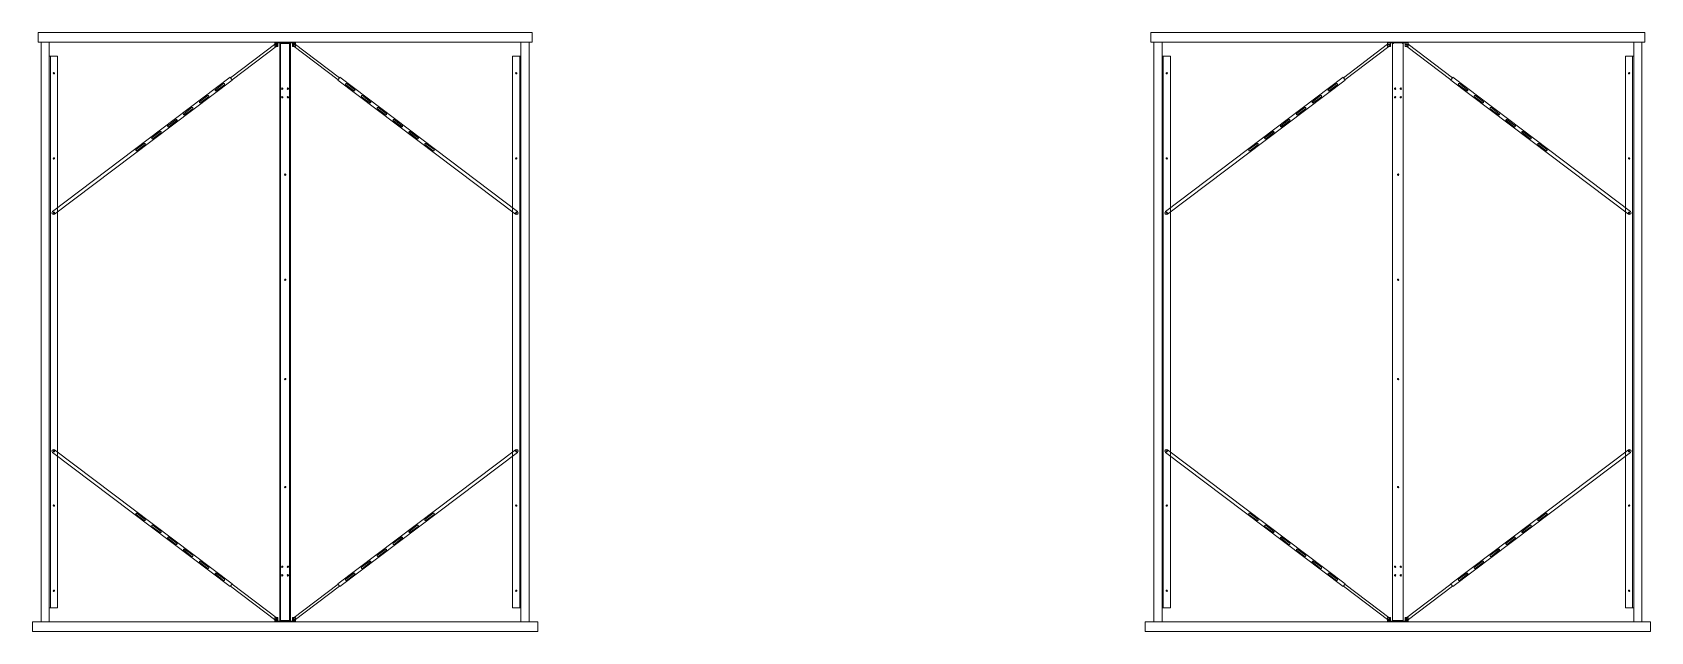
# Model space of a CAD drawing. Header units: millimetres. Extents: x -1075 to 19534, y -18367 to 1979.
# Drawn here: x 2093 to 7792, y -18367 to -16257 of the extents above; entities that cross this region are included whole.
import ezdxf

# ---------------------------------------------------------------- set-up
doc = ezdxf.new("R2010")
doc.units = ezdxf.units.MM
doc.layers.add('A-ELEV-MBE', color=7, linetype='Continuous', lineweight=18)

msp = doc.modelspace()

# ---------------------------------------------------------------- linework, layer by layer
at = {"layer": 'A-ELEV-MBE'}
for p, q in [((2112.7, -16256.6, 412.9), (2112.7, -16291.6, 412.9)), ((2123.2, -18331.6, 412.9), (2123.2, -16291.6, 412.9)), ((2152.2, -18331.6, 412.9), (2152.2, -16291.6, 412.9)), ((2950.2, -16295.6), (2790.5, -16416.1)), ((2946.3, -16291.6, 412.9), (3019.2, -16291.6, 412.9)), ((2946.3, -16291.6, 412.9), (2946.3, -16293.1, 412.9)), ((2946.3, -16293.1, 412.9), (3019.2, -16293.1, 412.9)), ((2946.3, -16293.1, 412.9), (2946.3, -16306.1, 412.9)), ((2956.7, -16306.1, 412.9), (2956.7, -16293.1, 412.9)), ((2963.7, -16296.1, 412.9), (2963.7, -16296.1, 412.9)), ((2963.7, -18327.1, 412.9), (2963.7, -16296.1, 412.9)), ((2966.7, -16296.1, 412.9), (2963.7, -16296.1, 412.9)), ((2965.5, -16296.1, 412.9), (2964, -16293.1, 412.9)), ((2966.1, -16295.1, 412.9), (2965.1, -16293.1, 412.9)), ((2999.9, -16296.1, 412.9), (2965.5, -16296.1, 412.9)), ((2999.3, -16295.1, 412.9), (2966.1, -16295.1, 412.9)), ((2998.7, -16293.6, 412.9), (2966.7, -16293.6, 412.9)), ((2966.7, -18329.6, 412.9), (2966.7, -16293.6, 412.9)), ((2998.7, -16296.1, 412.9), (2966.7, -16296.1, 412.9)), ((2998.7, -18329.6, 412.9), (2998.7, -16293.6, 412.9)), ((2998.7, -16296.1, 412.9), (3001.7, -16296.1, 412.9)), ((2999.3, -16295.1, 412.9), (3000.3, -16293.1, 412.9)), ((2999.9, -16296.1, 412.9), (3001.5, -16293.1, 412.9)), ((3001.7, -18327.1, 412.9), (3001.7, -16296.1, 412.9)), ((3008.8, -16293.1, 412.9), (3008.8, -16306.1, 412.9)), ((3015.3, -16295.6), (3174.9, -16416.1)), ((3019.2, -16291.6, 412.9), (3019.2, -16293.1, 412.9)), ((3019.2, -16306.1, 412.9), (3019.2, -16293.1, 412.9)), ((3813.2, -18331.6, 412.9), (3813.2, -16291.6, 412.9)), ((3842.2, -18331.6, 412.9), (3842.2, -16291.6, 412.9)), ((3852.7, -16291.6, 412.9), (3852.7, -16256.6, 412.9)), ((6032.2, -16256.6, 412.9), (6032.2, -16291.6, 412.9)), ((6042.7, -18331.6, 412.9), (6042.7, -16291.6, 412.9)), ((6071.7, -18331.6, 412.9), (6071.7, -16291.6, 412.9)), ((6865.7, -16298.5), (6710, -16416.1)), ((6865.7, -16291.6, 412.9), (6938.7, -16291.6, 412.9)), ((6865.7, -16291.6, 412.9), (6865.7, -16293.1, 412.9)), ((6865.7, -16293.1, 412.9), (6938.7, -16293.1, 412.9)), ((6865.7, -16293.1, 412.9), (6865.7, -16306.1, 412.9)), ((6876.2, -16306.1, 412.9), (6876.2, -16293.1, 412.9)), ((6883.2, -16296.1, 412.9), (6883.2, -16296.1, 412.9)), ((6883.2, -18327.1, 412.9), (6883.2, -16296.1, 412.9)), ((6886.2, -16296.1, 412.9), (6883.2, -16296.1, 412.9)), ((6885, -16296.1, 412.9), (6883.5, -16293.1, 412.9)), ((6885.6, -16295.1, 412.9), (6884.6, -16293.1, 412.9)), ((6886.2, -16296.1, 412.9), (6885, -16296.1, 412.9)), ((6886.2, -16295.1, 412.9), (6885.6, -16295.1, 412.9)), ((6918.2, -16293.6, 412.9), (6886.2, -16293.6, 412.9)), ((6886.2, -16296.1, 412.9), (6886.2, -16293.6, 412.9)), ((6918.2, -16296.1, 412.9), (6918.2, -16293.6, 412.9)), ((6918.8, -16295.1, 412.9), (6918.2, -16295.1, 412.9)), ((6919.4, -16296.1, 412.9), (6918.2, -16296.1, 412.9)), ((6918.2, -16296.1, 412.9), (6921.2, -16296.1, 412.9)), ((6918.8, -16295.1, 412.9), (6919.8, -16293.1, 412.9)), ((6919.4, -16296.1, 412.9), (6921, -16293.1, 412.9)), ((6921.2, -18327.1, 412.9), (6921.2, -16296.1, 412.9)), ((6928.2, -16293.1, 412.9), (6928.2, -16306.1, 412.9)), ((6938.7, -16291.6, 412.9), (6938.7, -16293.1, 412.9)), ((6938.7, -16306.1, 412.9), (6938.7, -16293.1, 412.9)), ((6938.7, -16298.5), (7094.4, -16416.1)), ((7732.7, -18331.6, 412.9), (7732.7, -16291.6, 412.9)), ((7761.7, -18331.6, 412.9), (7761.7, -16291.6, 412.9)), ((7772.2, -16291.6, 412.9), (7772.2, -16256.6, 412.9)), ((2152.2, -16340.1, 412.9), (2156.2, -16340.1, 412.9)), ((2156.2, -16340.1, 412.9), (2156.2, -18283.1, 412.9)), ((2156.2, -16340.1, 412.9), (2181.2, -16340.1, 412.9)), ((2181.2, -16340.1, 412.9), (2181.2, -18283.1, 412.9)), ((2955.6, -16302.8), (2796, -16423.3)), ((2946.3, -16306.1, 412.9), (2956.7, -16306.1, 412.9)), ((3008.8, -16306.1, 412.9), (3019.2, -16306.1, 412.9)), ((3009.8, -16302.8), (3169.5, -16423.3)), ((3809.2, -16340.1, 412.9), (3784.2, -16340.1, 412.9)), ((3784.2, -16340.1, 412.9), (3784.2, -18283.1, 412.9)), ((3813.2, -16340.1, 412.9), (3809.2, -16340.1, 412.9)), ((3809.2, -16340.1, 412.9), (3809.2, -18283.1, 412.9)), ((6071.7, -16340.1, 412.9), (6075.7, -16340.1, 412.9)), ((6075.7, -16340.1, 412.9), (6075.7, -18283.1, 412.9)), ((6075.7, -16340.1, 412.9), (6100.7, -16340.1, 412.9)), ((6100.7, -16340.1, 412.9), (6100.7, -18283.1, 412.9)), ((6870.6, -16306.1), (6715.5, -16423.3)), ((6865.7, -16306.1, 412.9), (6876.2, -16306.1, 412.9)), ((6928.2, -16306.1, 412.9), (6938.7, -16306.1, 412.9)), ((6933.8, -16306.1), (7089, -16423.3)), ((7728.7, -16340.1, 412.9), (7703.7, -16340.1, 412.9)), ((7703.7, -16340.1, 412.9), (7703.7, -18283.1, 412.9)), ((7732.7, -16340.1, 412.9), (7728.7, -16340.1, 412.9)), ((7728.7, -16340.1, 412.9), (7728.7, -18283.1, 412.9)), ((2789.6, -16414.9), (2163.6, -16887.6)), ((2796.9, -16424.5), (2170.8, -16897.2)), ((2789.6, -16414.9), (2796.9, -16424.5)), ((3175.8, -16414.9), (3168.6, -16424.5)), ((3168.6, -16424.5), (3794.6, -16897.2)), ((3175.8, -16414.9), (3801.8, -16887.6)), ((6709.1, -16414.9), (6083.1, -16887.6)), ((6716.4, -16424.5), (6090.3, -16897.2)), ((6709.1, -16414.9), (6716.4, -16424.5)), ((7095.3, -16414.9), (7088, -16424.5)), ((7088, -16424.5), (7714.1, -16897.2)), ((7095.3, -16414.9), (7721.3, -16887.6)), ((2789.6, -18208.3), (2163.6, -17735.7)), ((2796.9, -18198.8), (2170.8, -17726.1)), ((3168.6, -18198.8), (3794.6, -17726.1)), ((3175.8, -18208.3), (3801.8, -17735.7)), ((6709.1, -18208.3), (6083.1, -17735.7)), ((6716.4, -18198.8), (6090.3, -17726.1)), ((7088, -18198.8), (7714.1, -17726.1)), ((7095.3, -18208.3), (7721.3, -17735.7)), ((2789.6, -18208.3), (2796.9, -18198.8)), ((2950.2, -18327.7), (2790.5, -18207.1)), ((2955.6, -18320.5), (2796, -18200)), ((3009.8, -18320.5), (3169.5, -18200)), ((3015.3, -18327.7), (3174.9, -18207.1)), ((3175.8, -18208.3), (3168.6, -18198.8)), ((6709.1, -18208.3), (6716.4, -18198.8)), ((6869.6, -18327.7), (6710, -18207.1)), ((6875.1, -18320.5), (6715.5, -18200)), ((6929.3, -18320.5), (7089, -18200)), ((6934.8, -18327.7), (7094.4, -18207.1)), ((7095.3, -18208.3), (7088, -18198.8)), ((2156.2, -18283.1, 412.9), (2152.2, -18283.1, 412.9)), ((2181.2, -18283.1, 412.9), (2156.2, -18283.1, 412.9)), ((3784.2, -18283.1, 412.9), (3809.2, -18283.1, 412.9)), ((3809.2, -18283.1, 412.9), (3813.2, -18283.1, 412.9)), ((6075.7, -18283.1, 412.9), (6071.7, -18283.1, 412.9)), ((6100.7, -18283.1, 412.9), (6075.7, -18283.1, 412.9)), ((7703.7, -18283.1, 412.9), (7728.7, -18283.1, 412.9)), ((7728.7, -18283.1, 412.9), (7732.7, -18283.1, 412.9)), ((2092.7, -18331.6, 412.9), (2092.7, -18366.6, 412.9)), ((2946.3, -18330.1, 412.9), (2946.3, -18317.1, 412.9)), ((2946.3, -18317.1, 412.9), (2956.7, -18317.1, 412.9)), ((2946.3, -18330.1, 412.9), (3019.2, -18330.1, 412.9)), ((2946.3, -18331.6, 412.9), (2946.3, -18330.1, 412.9)), ((2946.3, -18331.6, 412.9), (3019.2, -18331.6, 412.9)), ((2956.7, -18317.1, 412.9), (2956.7, -18330.1, 412.9)), ((2966.7, -18327.1, 412.9), (2963.7, -18327.1, 412.9)), ((2963.7, -18331.6, 412.9), (2963.7, -18331.6, 412.9)), ((2965.5, -18327.1, 412.9), (2964, -18330.1, 412.9)), ((2966.1, -18328.1, 412.9), (2965.1, -18330.1, 412.9)), ((2999.9, -18327.1, 412.9), (2965.5, -18327.1, 412.9)), ((2965.5, -18331.6, 412.9), (2965.5, -18331.6, 412.9)), ((2999.3, -18328.1, 412.9), (2966.1, -18328.1, 412.9)), ((2998.7, -18327.1, 412.9), (2966.7, -18327.1, 412.9)), ((2998.7, -18329.6, 412.9), (2966.7, -18329.6, 412.9)), ((2966.7, -18331.6, 412.9), (2966.7, -18331.6, 412.9)), ((2998.7, -18327.1, 412.9), (3001.7, -18327.1, 412.9)), ((2998.7, -18331.6, 412.9), (2998.7, -18331.6, 412.9)), ((2999.3, -18328.1, 412.9), (3000.3, -18330.1, 412.9)), ((2999.9, -18327.1, 412.9), (3001.5, -18330.1, 412.9)), ((2999.9, -18331.6, 412.9), (2999.9, -18331.6, 412.9)), ((3001.7, -18331.6, 412.9), (3001.7, -18331.6, 412.9)), ((3008.8, -18330.1, 412.9), (3008.8, -18317.1, 412.9)), ((3008.8, -18317.1, 412.9), (3019.2, -18317.1, 412.9)), ((3019.2, -18317.1, 412.9), (3019.2, -18330.1, 412.9)), ((3019.2, -18331.6, 412.9), (3019.2, -18330.1, 412.9)), ((3872.7, -18331.6, 412.9), (3872.7, -18366.6, 412.9)), ((6012.2, -18331.6, 412.9), (6012.2, -18366.6, 412.9)), ((6865.7, -18330.1, 412.9), (6865.7, -18317.1, 412.9)), ((6865.7, -18317.1, 412.9), (6876.2, -18317.1, 412.9)), ((6865.7, -18330.1, 412.9), (6938.7, -18330.1, 412.9)), ((6865.7, -18331.6, 412.9), (6865.7, -18330.1, 412.9)), ((6865.7, -18331.6, 412.9), (6938.7, -18331.6, 412.9)), ((6876.2, -18317.1, 412.9), (6876.2, -18330.1, 412.9)), ((6886.2, -18327.1, 412.9), (6883.2, -18327.1, 412.9)), ((6883.2, -18331.6, 412.9), (6883.2, -18331.6, 412.9)), ((6885, -18327.1, 412.9), (6883.5, -18330.1, 412.9)), ((6885.6, -18328.1, 412.9), (6884.6, -18330.1, 412.9)), ((6919.4, -18327.1, 412.9), (6885, -18327.1, 412.9)), ((6885, -18331.6, 412.9), (6885, -18331.6, 412.9)), ((6918.8, -18328.1, 412.9), (6885.6, -18328.1, 412.9)), ((6918.2, -18327.1, 412.9), (6886.2, -18327.1, 412.9)), ((6918.2, -18329.6, 412.9), (6886.2, -18329.6, 412.9)), ((6886.2, -18331.6, 412.9), (6886.2, -18331.6, 412.9)), ((6918.2, -18327.1, 412.9), (6921.2, -18327.1, 412.9)), ((6918.2, -18331.6, 412.9), (6918.2, -18331.6, 412.9)), ((6918.8, -18328.1, 412.9), (6919.8, -18330.1, 412.9)), ((6919.4, -18327.1, 412.9), (6921, -18330.1, 412.9)), ((6919.4, -18331.6, 412.9), (6919.4, -18331.6, 412.9)), ((6921.2, -18331.6, 412.9), (6921.2, -18331.6, 412.9)), ((6928.2, -18330.1, 412.9), (6928.2, -18317.1, 412.9)), ((6928.2, -18317.1, 412.9), (6938.7, -18317.1, 412.9)), ((6938.7, -18317.1, 412.9), (6938.7, -18330.1, 412.9)), ((6938.7, -18331.6, 412.9), (6938.7, -18330.1, 412.9)), ((7792.2, -18331.6, 412.9), (7792.2, -18366.6, 412.9))]:
    msp.add_line(p, q, dxfattribs=at)
at = {"layer": 'A-ELEV-MBE', "elevation": 412.9}
for points in [[(3852.7, -16256.6), (2112.7, -16256.6)], [(3852.7, -16291.6), (2112.7, -16291.6)], [(7772.2, -16256.6), (6032.2, -16256.6)], [(7772.2, -16291.6), (6032.2, -16291.6)], [(3872.7, -18331.6), (2092.7, -18331.6)], [(7792.2, -18331.6), (6012.2, -18331.6)], [(2092.7, -18366.6), (3872.7, -18366.6)], [(6012.2, -18366.6), (7792.2, -18366.6)]]:
    msp.add_lwpolyline(points, dxfattribs=at)
at = {"layer": 'A-ELEV-MBE'}
for points in [[(2766.2, -16437), (2737.5, -16458.7, 0.414214), (2737.1, -16461.5), (2737.7, -16462.3, 0.414214), (2740.5, -16462.6), (2769.2, -16441, 0.414214), (2769.6, -16438.2), (2769, -16437.4, 0.414214)], [(3199.2, -16437), (3227.9, -16458.7, -0.414214), (3228.3, -16461.5), (3227.7, -16462.3, -0.414214), (3224.9, -16462.6), (3196.2, -16441, -0.414214), (3195.8, -16438.2), (3196.4, -16437.4, -0.414214)], [(6685.7, -16437), (6657, -16458.7, 0.414214), (6656.6, -16461.5), (6657.2, -16462.3, 0.414214), (6660, -16462.6), (6688.7, -16441, 0.414214), (6689.1, -16438.2), (6688.5, -16437.4, 0.414214)], [(7118.7, -16437), (7147.4, -16458.7, -0.414214), (7147.8, -16461.5), (7147.2, -16462.3, -0.414214), (7144.4, -16462.6), (7115.7, -16441, -0.414214), (7115.3, -16438.2), (7115.9, -16437.4, -0.414214)], [(2654.5, -16521.3), (2625.7, -16543, 0.414214), (2625.4, -16545.8), (2626, -16546.6, 0.414214), (2628.8, -16547), (2657.5, -16525.3, 0.414214), (2657.9, -16522.5), (2657.3, -16521.7, 0.414214)], [(2710.3, -16479.1), (2681.6, -16500.8, 0.414214), (2681.2, -16503.6), (2681.8, -16504.4, 0.414214), (2684.6, -16504.8), (2713.4, -16483.1, 0.414214), (2713.7, -16480.3), (2713.1, -16479.5, 0.414214)], [(3255.1, -16479.1), (3283.8, -16500.8, -0.414214), (3284.2, -16503.6), (3283.6, -16504.4, -0.414214), (3280.8, -16504.8), (3252.1, -16483.1, -0.414214), (3251.7, -16480.3), (3252.3, -16479.5, -0.414214)], [(3310.9, -16521.3), (3339.7, -16543, -0.414214), (3340.1, -16545.8), (3339.5, -16546.6, -0.414214), (3336.7, -16547), (3307.9, -16525.3, -0.414214), (3307.5, -16522.5), (3308.1, -16521.7, -0.414214)], [(6574, -16521.3), (6545.2, -16543, 0.414214), (6544.8, -16545.8), (6545.5, -16546.6, 0.414214), (6548.3, -16547), (6577, -16525.3, 0.414214), (6577.4, -16522.5), (6576.8, -16521.7, 0.414214)], [(6629.8, -16479.1), (6601.1, -16500.8, 0.414214), (6600.7, -16503.6), (6601.3, -16504.4, 0.414214), (6604.1, -16504.8), (6632.8, -16483.1, 0.414214), (6633.2, -16480.3), (6632.6, -16479.5, 0.414214)], [(7174.6, -16479.1), (7203.3, -16500.8, -0.414214), (7203.7, -16503.6), (7203.1, -16504.4, -0.414214), (7200.3, -16504.8), (7171.6, -16483.1, -0.414214), (7171.2, -16480.3), (7171.8, -16479.5, -0.414214)], [(7230.4, -16521.3), (7259.2, -16543, -0.414214), (7259.6, -16545.8), (7259, -16546.6, -0.414214), (7256.2, -16547), (7227.4, -16525.3, -0.414214), (7227, -16522.5), (7227.6, -16521.7, -0.414214)], [(2598.6, -16563.5), (2569.9, -16585.2, 0.414214), (2569.5, -16588), (2570.1, -16588.8, 0.414214), (2572.9, -16589.2), (2601.6, -16567.5, 0.414214), (2602, -16564.7), (2601.4, -16563.9, 0.414214)], [(3366.8, -16563.5), (3395.5, -16585.2, -0.414214), (3395.9, -16588), (3395.3, -16588.8, -0.414214), (3392.5, -16589.2), (3363.8, -16567.5, -0.414214), (3363.4, -16564.7), (3364, -16563.9, -0.414214)], [(6518.1, -16563.5), (6489.4, -16585.2, 0.414214), (6489, -16588), (6489.6, -16588.8, 0.414214), (6492.4, -16589.2), (6521.1, -16567.5, 0.414214), (6521.5, -16564.7), (6520.9, -16563.9, 0.414214)], [(7286.3, -16563.5), (7315, -16585.2, -0.414214), (7315.4, -16588), (7314.8, -16588.8, -0.414214), (7312, -16589.2), (7283.3, -16567.5, -0.414214), (7282.9, -16564.7), (7283.5, -16563.9, -0.414214)], [(2542.7, -16605.7), (2514, -16627.4, 0.414214), (2513.6, -16630.2), (2514.2, -16631, 0.414214), (2517, -16631.4), (2545.8, -16609.7, 0.414214), (2546.2, -16606.9), (2545.6, -16606.1, 0.414214)], [(3422.7, -16605.7), (3451.4, -16627.4, -0.414214), (3451.8, -16630.2), (3451.2, -16631, -0.414214), (3448.4, -16631.4), (3419.7, -16609.7, -0.414214), (3419.3, -16606.9), (3419.9, -16606.1, -0.414214)], [(6462.2, -16605.7), (6433.5, -16627.4, 0.414214), (6433.1, -16630.2), (6433.7, -16631, 0.414214), (6436.5, -16631.4), (6465.3, -16609.7, 0.414214), (6465.6, -16606.9), (6465, -16606.1, 0.414214)], [(7342.2, -16605.7), (7370.9, -16627.4, -0.414214), (7371.3, -16630.2), (7370.7, -16631, -0.414214), (7367.9, -16631.4), (7339.2, -16609.7, -0.414214), (7338.8, -16606.9), (7339.4, -16606.1, -0.414214)], [(2486.9, -16647.9), (2458.2, -16669.6, 0.414214), (2457.8, -16672.4), (2458.4, -16673.2, 0.414214), (2461.2, -16673.6), (2489.9, -16651.9, 0.414214), (2490.3, -16649.1), (2489.7, -16648.3, 0.414214)], [(3478.5, -16647.9), (3507.3, -16669.6, -0.414214), (3507.7, -16672.4), (3507.1, -16673.2, -0.414214), (3504.3, -16673.6), (3475.5, -16651.9, -0.414214), (3475.1, -16649.1), (3475.7, -16648.3, -0.414214)], [(6406.4, -16647.9), (6377.6, -16669.6, 0.414214), (6377.3, -16672.4), (6377.9, -16673.2, 0.414214), (6380.7, -16673.6), (6409.4, -16651.9, 0.414214), (6409.8, -16649.1), (6409.2, -16648.3, 0.414214)], [(7398, -16647.9), (7426.8, -16669.6, -0.414214), (7427.2, -16672.4), (7426.5, -16673.2, -0.414214), (7423.7, -16673.6), (7395, -16651.9, -0.414214), (7394.6, -16649.1), (7395.2, -16648.3, -0.414214)], [(2486.9, -17975.4), (2458.2, -17953.7, -0.414214), (2457.8, -17950.9), (2458.4, -17950.1, -0.414214), (2461.2, -17949.7), (2489.9, -17971.4, -0.414214), (2490.3, -17974.2), (2489.7, -17975, -0.414214)], [(3478.5, -17975.4), (3507.3, -17953.7, 0.414214), (3507.7, -17950.9), (3507.1, -17950.1, 0.414214), (3504.3, -17949.7), (3475.5, -17971.4, 0.414214), (3475.1, -17974.2), (3475.7, -17975, 0.414214)], [(6406.4, -17975.4), (6377.6, -17953.7, -0.414214), (6377.3, -17950.9), (6377.9, -17950.1, -0.414214), (6380.7, -17949.7), (6409.4, -17971.4, -0.414214), (6409.8, -17974.2), (6409.2, -17975, -0.414214)], [(7398, -17975.4), (7426.8, -17953.7, 0.414214), (7427.2, -17950.9), (7426.5, -17950.1, 0.414214), (7423.7, -17949.7), (7395, -17971.4, 0.414214), (7394.6, -17974.2), (7395.2, -17975, 0.414214)], [(2542.7, -18017.5), (2514, -17995.9, -0.414214), (2513.6, -17993.1), (2514.2, -17992.3, -0.414214), (2517, -17991.9), (2545.8, -18013.6, -0.414214), (2546.2, -18016.4), (2545.6, -18017.2, -0.414214)], [(3422.7, -18017.5), (3451.4, -17995.9, 0.414214), (3451.8, -17993.1), (3451.2, -17992.3, 0.414214), (3448.4, -17991.9), (3419.7, -18013.6, 0.414214), (3419.3, -18016.4), (3419.9, -18017.2, 0.414214)], [(6462.2, -18017.5), (6433.5, -17995.9, -0.414214), (6433.1, -17993.1), (6433.7, -17992.3, -0.414214), (6436.5, -17991.9), (6465.3, -18013.6, -0.414214), (6465.6, -18016.4), (6465, -18017.2, -0.414214)], [(7342.2, -18017.5), (7370.9, -17995.9, 0.414214), (7371.3, -17993.1), (7370.7, -17992.3, 0.414214), (7367.9, -17991.9), (7339.2, -18013.6, 0.414214), (7338.8, -18016.4), (7339.4, -18017.2, 0.414214)], [(2598.6, -18059.7), (2569.9, -18038, -0.414214), (2569.5, -18035.2), (2570.1, -18034.4, -0.414214), (2572.9, -18034), (2601.6, -18055.7, -0.414214), (2602, -18058.5), (2601.4, -18059.3, -0.414214)], [(3366.8, -18059.7), (3395.5, -18038, 0.414214), (3395.9, -18035.2), (3395.3, -18034.4, 0.414214), (3392.5, -18034), (3363.8, -18055.7, 0.414214), (3363.4, -18058.5), (3364, -18059.3, 0.414214)], [(6518.1, -18059.7), (6489.4, -18038, -0.414214), (6489, -18035.2), (6489.6, -18034.4, -0.414214), (6492.4, -18034), (6521.1, -18055.7, -0.414214), (6521.5, -18058.5), (6520.9, -18059.3, -0.414214)], [(7286.3, -18059.7), (7315, -18038, 0.414214), (7315.4, -18035.2), (7314.8, -18034.4, 0.414214), (7312, -18034), (7283.3, -18055.7, 0.414214), (7282.9, -18058.5), (7283.5, -18059.3, 0.414214)], [(2654.5, -18101.9), (2625.7, -18080.2, -0.414214), (2625.4, -18077.4), (2626, -18076.6, -0.414214), (2628.8, -18076.2), (2657.5, -18097.9, -0.414214), (2657.9, -18100.7), (2657.3, -18101.5, -0.414214)], [(2710.3, -18144.1), (2681.6, -18122.4, -0.414214), (2681.2, -18119.6), (2681.8, -18118.8, -0.414214), (2684.6, -18118.4), (2713.4, -18140.1, -0.414214), (2713.7, -18142.9), (2713.1, -18143.7, -0.414214)], [(3255.1, -18144.1), (3283.8, -18122.4, 0.414214), (3284.2, -18119.6), (3283.6, -18118.8, 0.414214), (3280.8, -18118.4), (3252.1, -18140.1, 0.414214), (3251.7, -18142.9), (3252.3, -18143.7, 0.414214)], [(3310.9, -18101.9), (3339.7, -18080.2, 0.414214), (3340.1, -18077.4), (3339.5, -18076.6, 0.414214), (3336.7, -18076.2), (3307.9, -18097.9, 0.414214), (3307.5, -18100.7), (3308.1, -18101.5, 0.414214)], [(6574, -18101.9), (6545.2, -18080.2, -0.414214), (6544.8, -18077.4), (6545.5, -18076.6, -0.414214), (6548.3, -18076.2), (6577, -18097.9, -0.414214), (6577.4, -18100.7), (6576.8, -18101.5, -0.414214)], [(6629.8, -18144.1), (6601.1, -18122.4, -0.414214), (6600.7, -18119.6), (6601.3, -18118.8, -0.414214), (6604.1, -18118.4), (6632.8, -18140.1, -0.414214), (6633.2, -18142.9), (6632.6, -18143.7, -0.414214)], [(7174.6, -18144.1), (7203.3, -18122.4, 0.414214), (7203.7, -18119.6), (7203.1, -18118.8, 0.414214), (7200.3, -18118.4), (7171.6, -18140.1, 0.414214), (7171.2, -18142.9), (7171.8, -18143.7, 0.414214)], [(7230.4, -18101.9), (7259.2, -18080.2, 0.414214), (7259.6, -18077.4), (7259, -18076.6, 0.414214), (7256.2, -18076.2), (7227.4, -18097.9, 0.414214), (7227, -18100.7), (7227.6, -18101.5, 0.414214)], [(2766.2, -18186.3), (2737.5, -18164.6, -0.414214), (2737.1, -18161.8), (2737.7, -18161, -0.414214), (2740.5, -18160.6), (2769.2, -18182.3, -0.414214), (2769.6, -18185.1), (2769, -18185.9, -0.414214)], [(3199.2, -18186.3), (3227.9, -18164.6, 0.414214), (3228.3, -18161.8), (3227.7, -18161, 0.414214), (3224.9, -18160.6), (3196.2, -18182.3, 0.414214), (3195.8, -18185.1), (3196.4, -18185.9, 0.414214)], [(6685.7, -18186.3), (6657, -18164.6, -0.414214), (6656.6, -18161.8), (6657.2, -18161, -0.414214), (6660, -18160.6), (6688.7, -18182.3, -0.414214), (6689.1, -18185.1), (6688.5, -18185.9, -0.414214)], [(7118.7, -18186.3), (7147.4, -18164.6, 0.414214), (7147.8, -18161.8), (7147.2, -18161, 0.414214), (7144.4, -18160.6), (7115.7, -18182.3, 0.414214), (7115.3, -18185.1), (7115.9, -18185.9, 0.414214)]]:
    msp.add_lwpolyline(points, format="xyb", close=True, dxfattribs=at)
for centre in [(2951.5, -16300.1, 412.9), (2951.5, -16300.1, 412.9), (3014, -16300.1, 412.9), (3014, -16300.1, 412.9), (6871, -16300.1, 412.9), (6871, -16300.1, 412.9), (6933.5, -16300.1, 412.9), (6933.5, -16300.1, 412.9), (2168.7, -16400.4), (3796.7, -16400.4), (6088.2, -16400.4), (7716.2, -16400.4), (2972.6, -16454.9), (2992.5, -16454.9), (6892.1, -16454.9), (6912, -16454.9), (2972.6, -16484.9), (2992.5, -16484.9), (6892.1, -16484.9), (6912, -16484.9), (2168.7, -16700.4), (3796.7, -16700.4), (6088.2, -16700.4), (7716.2, -16700.4), (2983.2, -16757.6), (6902.7, -16757.6), (2168.7, -16891.6), (3796.7, -16891.6), (3796.7, -16891.6), (6088.2, -16891.6), (7716.2, -16891.6), (7716.2, -16891.6), (2983.2, -17127.6), (6902.7, -17127.6), (2983.2, -17477.6), (6902.7, -17477.6), (2168.7, -17731.6), (2168.7, -17731.6), (3796.7, -17731.6), (3796.7, -17731.6), (6088.2, -17731.6), (6088.2, -17731.6), (7716.2, -17731.6), (7716.2, -17731.6), (2983.2, -17857.6), (6902.7, -17857.6), (2168.7, -17922.8), (3796.7, -17922.8), (6088.2, -17922.8), (7716.2, -17922.8), (2972.6, -18138.3), (2972.6, -18168.3), (2992.5, -18138.3), (2992.5, -18168.3), (6892.1, -18138.3), (6892.1, -18168.3), (6912, -18138.3), (6912, -18168.3), (2168.7, -18222.8), (3796.7, -18222.8), (6088.2, -18222.8), (7716.2, -18222.8), (2951.5, -18323.2, 412.9), (2951.5, -18323.2, 412.9), (3014, -18323.2, 412.9), (3014, -18323.2, 412.9), (6871, -18323.2, 412.9), (6871, -18323.2, 412.9), (6933.5, -18323.2, 412.9), (6933.5, -18323.2, 412.9)]:
    msp.add_circle(centre, 2.5, dxfattribs=at)
for centre, radius, start, end in [((2952, -16299.8), 4.64, 320.9967, 113.113), ((3013.5, -16299.8), 4.64, 66.887, 219.0033), ((2167.7, -16892), 6.03, 132.2803, 301.8294), ((3797.8, -16892), 6.03, 238.1706, 47.7197), ((6087.2, -16892), 6.03, 132.2803, 301.8294), ((7717.2, -16892), 6.03, 238.1706, 47.7197), ((2167.7, -17731.2), 6.03, 58.1706, 227.7197), ((3797.8, -17731.2), 6.03, 312.2803, 121.8294), ((6087.2, -17731.2), 6.03, 58.1706, 227.7197), ((7717.2, -17731.2), 6.03, 312.2803, 121.8294), ((2952, -18323.4), 4.64, 246.887, 39.0033), ((3013.5, -18323.4), 4.64, 140.9967, 293.113), ((6871.5, -18323.4), 4.64, 246.887, 39.0033), ((6932.9, -18323.4), 4.64, 140.9967, 293.113)]:
    msp.add_arc(centre, radius, start, end, dxfattribs=at)

doc.saveas('drawing.dxf')
